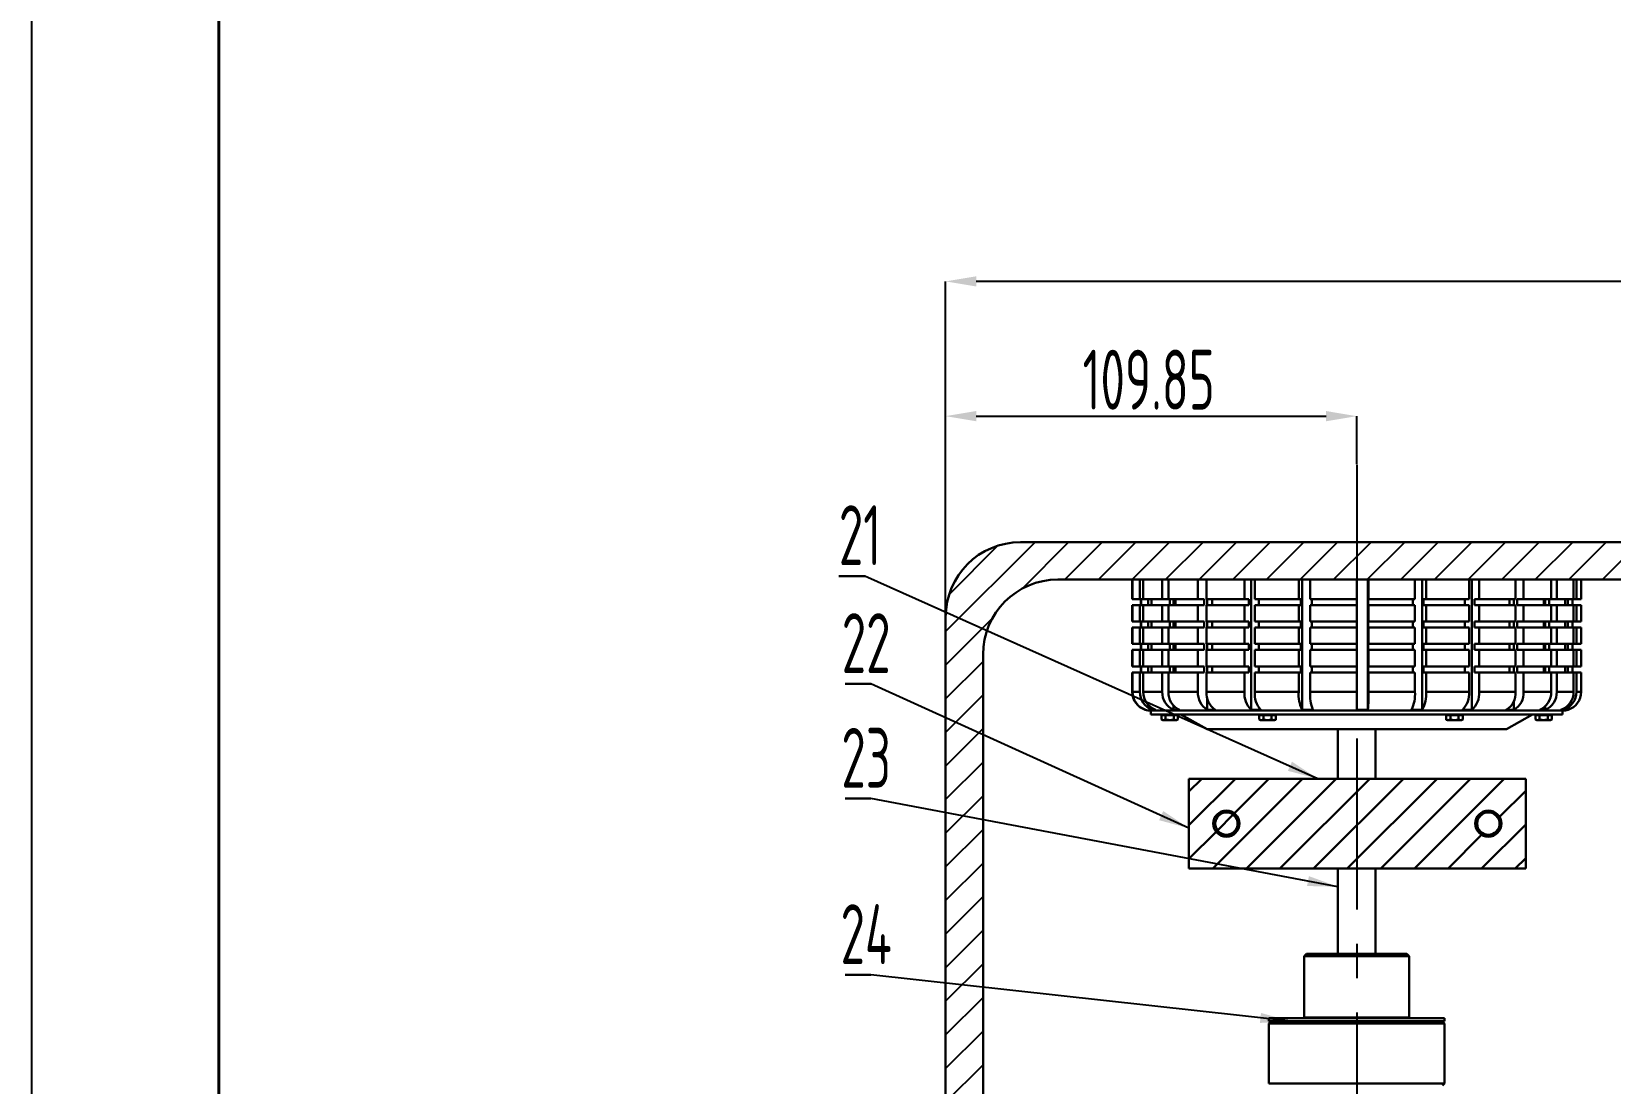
# Model space of a CAD drawing. Header units: millimetres. Extents: x 0 to 4412, y -498 to 1086.
# Drawn here: x 0 to 211, y 178.5 to 319 of the extents above; entities that cross this region are included whole.
import ezdxf

# ---------------------------------------------------------------- set-up
doc = ezdxf.new("R2010")
doc.units = ezdxf.units.MM
doc.header["$LTSCALE"] = 1.8
doc.header["$PDSIZE"] = -1
doc.linetypes.add('CENTERX2', pattern=[20.32, 12.7, -2.54, 2.54, -2.54])
doc.layers.add('10', color=7, linetype='Continuous')
doc.layers.add('5', color=7, linetype='Continuous')
doc.styles.add('SLDTEXTSTYLE3', font='TXT', dxfattribs={"width": 0.7})
doc.dimstyles.new('SLDDIMSTYLE0', dxfattribs={"dimtxt": 3.5, "dimasz": 4.08, "dimexe": 0, "dimexo": 0.0625, "dimgap": 0.875, "dimtad": 2, "dimlfac": 2, "dimrnd": 1e-09, "dimzin": 12, "dimdsep": 46, "dimtxsty": 'SLDTEXTSTYLE3', "dimsah": 1, "dimcen": 0.09, "dimadec": 0, "dimazin": 3, "dimtfac": 1, "dimtofl": 0, "dimtmove": 0, "dimatfit": 3, "dimfxl": 1, "dimfrac": 2, "dimtolj": 1, "dimtzin": 12, "dimarcsym": 0})
doc.dimstyles.new('SLDDIMSTYLE2', dxfattribs={"dimtxt": 0.18, "dimasz": 4.08, "dimexe": 0, "dimexo": 0.0625, "dimgap": 0, "dimtad": 0, "dimtih": 1, "dimtoh": 1, "dimdec": 0, "dimrnd": 1e-09, "dimzin": 0, "dimdsep": 46, "dimtxsty": 'Standard', "dimsah": 1, "dimcen": 0.09, "dimadec": 0, "dimazin": 0, "dimtfac": 4.08, "dimtdec": 0, "dimtofl": 0, "dimtmove": 0, "dimatfit": 3, "dimfxl": 1, "dimfrac": 2, "dimtolj": 1, "dimtzin": 0, "dimarcsym": 0})

# ---------------------------------------------------------------- blocks, each defined once
blk = doc.blocks.new('_D_9')
at = {"layer": '10', "color": 0, "lineweight": -2, "transparency": 16777216}
for p, q in [((122.13, 240.88), (122.13, 267.65)), ((126.21, 267.65), (172.97, 267.65)), ((177.05, 261.22), (177.05, 267.65))]:
    blk.add_line(p, q, dxfattribs=at)
at = {"layer": '10', "color": 0, "transparency": 16777216}
for points in [[(126.21, 268.33), (126.21, 266.97), (122.13, 267.65)], [(172.97, 268.33), (172.97, 266.97), (177.05, 267.65)]]:
    blk.add_solid(points, dxfattribs=at)
at = {"layer": 'Defpoints', "color": 0, "transparency": 16777216}
for p in [(177.05, 267.65), (177.05, 261.16), (122.13, 240.81)]:
    blk.add_point(p, dxfattribs=at)
at = {"layer": '10', "color": 0, "lineweight": 25, "transparency": 16777216, "insert": (149.26, 276.52), "char_height": 3.5, "attachment_point": 2, "style": 'SLDTEXTSTYLE3'}
blk.add_mtext('\\A1;{\\Fgbenor|c134;\\H2.28571x;109.85}', dxfattribs=at)
blk = doc.blocks.new('_D_10')
at = {"layer": '10', "color": 0, "lineweight": -2, "transparency": 16777216}
for p, q in [((122.13, 240.88), (122.13, 285.65)), ((305.55, 285.65), (126.21, 285.65)), ((309.63, 198.28), (309.63, 285.65))]:
    blk.add_line(p, q, dxfattribs=at)
at = {"layer": '10', "color": 0, "transparency": 16777216}
for points in [[(126.21, 286.33), (126.21, 284.97), (122.13, 285.65)], [(305.55, 286.33), (305.55, 284.97), (309.63, 285.65)]]:
    blk.add_solid(points, dxfattribs=at)
at = {"layer": 'Defpoints', "color": 0, "transparency": 16777216}
for p in [(122.13, 285.65), (122.13, 240.81), (309.63, 198.21)]:
    blk.add_point(p, dxfattribs=at)
at = {"layer": '10', "color": 0, "lineweight": 25, "transparency": 16777216, "insert": (218.31, 294.52), "char_height": 3.5, "attachment_point": 2, "style": 'SLDTEXTSTYLE3'}
blk.add_mtext('\\A1;{\\Fgbenor|c134;\\H2.28571x;375}', dxfattribs=at)
blk = doc.blocks.new('SW_NOTE_0_21')
at = {"layer": '10', "color": 0}
for p, q in [((-3.46, 0), (0, 0)), ((0, 0), (-3.46, 0)), ((-3.46, 0), (0, 0)), ((0, 0), (-3.46, 0)), ((-3.46, 0), (0, 0)), ((0, 0), (-3.46, 0))]:
    blk.add_line(p, q, dxfattribs=at)
at = {"layer": '10', "color": 0, "insert": (-0.64, 9.45), "char_height": 8, "attachment_point": 2, "style": 'SLDTEXTSTYLE3'}
blk.add_mtext('{\\Fgbenor|c134;22}', dxfattribs=at)
blk = doc.blocks.new('SW_NOTE_0_22')
at = {"layer": '10', "color": 0}
for p, q in [((-3.46, 0), (0, 0)), ((0, 0), (-3.46, 0)), ((-3.46, 0), (0, 0)), ((0, 0), (-3.46, 0)), ((-3.46, 0), (0, 0)), ((0, 0), (-3.46, 0))]:
    blk.add_line(p, q, dxfattribs=at)
at = {"layer": '10', "color": 0, "insert": (-0.64, 9.45), "char_height": 8, "attachment_point": 2, "style": 'SLDTEXTSTYLE3'}
blk.add_mtext('{\\Fgbenor|c134;23}', dxfattribs=at)
blk = doc.blocks.new('SW_NOTE_0_23')
at = {"layer": '10', "color": 0}
for p, q in [((-3.46, 0), (0, 0)), ((0, 0), (-3.46, 0)), ((-3.46, 0), (0, 0)), ((0, 0), (-3.46, 0)), ((-3.46, 0), (0, 0)), ((0, 0), (-3.46, 0))]:
    blk.add_line(p, q, dxfattribs=at)
at = {"layer": '10', "color": 0, "insert": (-0.64, 9.45), "char_height": 8, "attachment_point": 2, "style": 'SLDTEXTSTYLE3'}
blk.add_mtext('{\\Fgbenor|c134;24}', dxfattribs=at)
blk = doc.blocks.new('SW_NOTE_0_33')
at = {"layer": '10', "color": 0}
for p, q in [((-3.46, 0), (0, 0)), ((0, 0), (-3.46, 0)), ((-3.46, 0), (0, 0)), ((0, 0), (-3.46, 0)), ((-3.46, 0), (0, 0)), ((0, 0), (-3.46, 0))]:
    blk.add_line(p, q, dxfattribs=at)
at = {"layer": '10', "color": 0, "insert": (-0.64, 9.45), "char_height": 8, "attachment_point": 2, "style": 'SLDTEXTSTYLE3'}
blk.add_mtext('{\\Fgbenor|c134;21}', dxfattribs=at)

msp = doc.modelspace()

# ---------------------------------------------------------------- hatches: boundary and pattern name
at = {"layer": '10', "linetype": 'Continuous', "lineweight": 25}
h = msp.add_hatch(dxfattribs=at)
h.set_pattern_fill('ANSI31', color=256, style=0)
edge = h.paths.add_edge_path(flags=0)
edge.add_line((132.1298, 30.6141), (562.1298, 30.6141))
edge.add_arc((562.1298, 40.6141), 10, 270, 360)
edge.add_line((572.1298, 40.6141), (572.1298, 240.8141))
edge.add_arc((562.1298, 240.8141), 10, 0, 90)
edge.add_line((562.1298, 250.8141), (132.1298, 250.8141))
edge.add_arc((132.1298, 240.8141), 10, 90, 180)
edge.add_line((122.1298, 240.8141), (122.1298, 40.6141))
edge.add_arc((132.1298, 40.6141), 10, 180, 270)
edge = h.paths.add_edge_path(flags=0)
edge.add_arc((137.1298, 45.6141), 10, 180, 270, ccw=False)
edge.add_line((127.1298, 45.6141), (127.1298, 235.8141))
edge.add_arc((137.1298, 235.8141), 10, 90, 180, ccw=False)
edge.add_line((137.1298, 245.8141), (557.1298, 245.8141))
edge.add_arc((557.1298, 235.8141), 10, 0, 90, ccw=False)
edge.add_line((567.1298, 235.8141), (567.1298, 45.6141))
edge.add_arc((557.1298, 45.6141), 10, -90, 0, ccw=False)
edge.add_line((557.1298, 35.6141), (137.1298, 35.6141))
at = {"layer": '10', "linetype": 'Continuous', "lineweight": 30}
h = msp.add_hatch(dxfattribs=at)
h.set_pattern_fill('ANSI31', color=256, style=0)
h.paths.add_polyline_path([(154.6422, 207.2141), (199.6422, 207.2141), (199.6422, 219.2141), (154.6422, 219.2141)], flags=0)
edge = h.paths.add_edge_path(flags=0)
edge.add_arc((194.6422, 213.2141), 1.75, 0, 360)
edge = h.paths.add_edge_path(flags=0)
edge.add_arc((159.6422, 213.2141), 1.75, 0, 360)
h = msp.add_hatch(dxfattribs=at)
h.set_pattern_fill('ANSI32', color=256, style=0)
edge = h.paths.add_edge_path(flags=0)
edge.add_arc((159.6422, 213.2141), 1.5, 0, 360)
at = {"layer": '10', "linetype": 'Continuous', "lineweight": 18}
h = msp.add_hatch(dxfattribs=at)
h.set_pattern_fill('ANSI32', color=256, style=0)
edge = h.paths.add_edge_path(flags=0)
edge.add_arc((194.6422, 213.2141), 1.5, 0, 360)

# ---------------------------------------------------------------- linework, layer by layer
at = {"color": 7, "linetype": 'Continuous', "lineweight": 30}
for p, q in [((132.1298, 250.8141), (562.1298, 250.8141)), ((137.1298, 245.8141), (557.1298, 245.8141)), ((147.0526, 243.2141), (147.0526, 245.8141)), ((147.0944, 245.8141), (147.0944, 243.2141)), ((148.0781, 243.2141), (148.0781, 245.8141)), ((148.5248, 245.8141), (148.5248, 243.2141)), ((151.0782, 243.2141), (151.0782, 245.8141)), ((151.8994, 245.8141), (151.8994, 243.2141)), ((155.8484, 243.2141), (155.8484, 245.8141)), ((156.9881, 245.8141), (156.9881, 243.2141)), ((162.0636, 243.2141), (162.0636, 245.8141)), ((162.938, 245.8141), (162.938, 228.4292)), ((163.4442, 245.8141), (163.4442, 243.2141)), ((169.3003, 243.2141), (169.3003, 245.8141)), ((169.7525, 245.8141), (169.7525, 228.4292)), ((170.8277, 245.8141), (170.8277, 243.2141)), ((177.0653, 243.2141), (177.0653, 245.8141)), ((178.5431, 245.8141), (178.5431, 228.4292)), ((178.6354, 245.8141), (178.6354, 243.2141)), ((184.8295, 243.2141), (184.8295, 245.8141)), ((185.7937, 245.8141), (185.7937, 228.4292)), ((186.3352, 245.8141), (186.3352, 243.2141)), ((192.0636, 243.2141), (192.0636, 245.8141)), ((192.4487, 245.8141), (192.4487, 228.4292)), ((193.4024, 245.8141), (193.4024, 243.2141)), ((198.2748, 243.2141), (198.2748, 245.8141)), ((199.3555, 245.8141), (199.3555, 243.2141)), ((203.0397, 243.2141), (203.0397, 245.8141)), ((203.7886, 245.8141), (203.7886, 243.2141)), ((206.0337, 243.2141), (206.0337, 245.8141)), ((206.3997, 245.8141), (206.3997, 243.2141)), ((207.0526, 243.2141), (207.0526, 245.8141)), ((147.0944, 243.2141), (147.0526, 243.2141)), ((148.0781, 243.2141), (147.0944, 243.2141)), ((148.5248, 243.2141), (148.0781, 243.2141)), ((148.2026, 243.2141), (148.2026, 242.4141)), ((148.2428, 242.4141), (148.2428, 243.2141)), ((151.0782, 243.2141), (148.5248, 243.2141)), ((149.1888, 243.2141), (149.1888, 242.4141)), ((149.6184, 242.4141), (149.6184, 243.2141)), ((151.8994, 243.2141), (151.0782, 243.2141)), ((155.8484, 243.2141), (151.8994, 243.2141)), ((152.0739, 243.2141), (152.0739, 242.4141)), ((152.5934, 243.2141), (152.5934, 242.4141)), ((152.8636, 242.4141), (152.8636, 243.2141)), ((156.6612, 243.2141), (155.8484, 243.2141)), ((156.6612, 243.2141), (156.6612, 242.4141)), ((162.0636, 243.2141), (156.9881, 243.2141)), ((157.0853, 243.2141), (157.0853, 242.4141)), ((157.7573, 242.4141), (157.7573, 243.2141)), ((162.6382, 243.2141), (162.0636, 243.2141)), ((162.6382, 243.2141), (162.6382, 242.4141)), ((169.3003, 243.2141), (163.4442, 243.2141)), ((163.9659, 242.4141), (163.9659, 243.2141)), ((169.5975, 243.2141), (169.3003, 243.2141)), ((169.5975, 243.2141), (169.5975, 242.4141)), ((177.0653, 243.2141), (170.8277, 243.2141)), ((171.0663, 242.4141), (171.0663, 243.2141)), ((177.0648, 243.2141), (177.0648, 242.4141)), ((178.5747, 242.4141), (178.5747, 243.2141)), ((178.6354, 243.2141), (178.5747, 243.2141)), ((184.8295, 243.2141), (178.6354, 243.2141)), ((184.5314, 243.2141), (184.5314, 242.4141)), ((185.9794, 242.4141), (185.9794, 243.2141)), ((186.3352, 243.2141), (185.9794, 243.2141)), ((192.0636, 243.2141), (186.3352, 243.2141)), ((191.4882, 243.2141), (191.4882, 242.4141)), ((193.4024, 243.2141), (192.7757, 243.2141)), ((192.7757, 242.4141), (192.7757, 243.2141)), ((198.2748, 243.2141), (193.4024, 243.2141)), ((197.4613, 243.2141), (197.4613, 242.4141)), ((198.0545, 243.2141), (198.0545, 242.4141)), ((199.3555, 243.2141), (198.5005, 243.2141)), ((198.5005, 242.4141), (198.5005, 243.2141)), ((203.0397, 243.2141), (199.3555, 243.2141)), ((202.0436, 243.2141), (202.0436, 242.4141)), ((202.229, 243.2141), (202.229, 242.4141)), ((202.7637, 242.4141), (202.7637, 243.2141)), ((203.7886, 243.2141), (203.0397, 243.2141)), ((206.0337, 243.2141), (203.7886, 243.2141)), ((204.9227, 243.2141), (204.9227, 242.4141)), ((205.2747, 242.4141), (205.2747, 243.2141)), ((205.9026, 243.2141), (205.9026, 242.4141)), ((206.3997, 243.2141), (206.0337, 243.2141)), ((207.0526, 243.2141), (206.3997, 243.2141)), ((122.1298, 40.6141), (122.1298, 240.8141)), ((147.0526, 242.4141), (147.0526, 240.2141)), ((147.0944, 242.4141), (147.0526, 242.4141)), ((147.0944, 242.4141), (147.0944, 240.2141)), ((148.0781, 242.4141), (147.0944, 242.4141)), ((148.0781, 242.4141), (148.0781, 240.2141)), ((148.5248, 242.4141), (148.0781, 242.4141)), ((148.5248, 242.4141), (148.5248, 240.2141)), ((151.0782, 242.4141), (148.5248, 242.4141)), ((151.0782, 242.4141), (151.0782, 240.2141)), ((151.8994, 242.4141), (151.0782, 242.4141)), ((151.8994, 242.4141), (151.8994, 240.2141)), ((155.8484, 242.4141), (151.8994, 242.4141)), ((155.8484, 242.4141), (155.8484, 240.2141)), ((156.6612, 242.4141), (155.8484, 242.4141)), ((156.9881, 242.4141), (156.9881, 240.2141)), ((162.0636, 242.4141), (156.9881, 242.4141)), ((162.0636, 242.4141), (162.0636, 240.2141)), ((162.6382, 242.4141), (162.0636, 242.4141)), ((163.4442, 242.4141), (163.4442, 240.2141)), ((169.3003, 242.4141), (163.4442, 242.4141)), ((169.3003, 242.4141), (169.3003, 240.2141)), ((169.5975, 242.4141), (169.3003, 242.4141)), ((170.8277, 242.4141), (170.8277, 240.2141)), ((177.0653, 242.4141), (170.8277, 242.4141)), ((177.0653, 242.4141), (177.0653, 240.2141)), ((178.6354, 242.4141), (178.5747, 242.4141)), ((178.6354, 242.4141), (178.6354, 240.2141)), ((184.8295, 242.4141), (178.6354, 242.4141)), ((184.8295, 242.4141), (184.8295, 240.2141)), ((186.3352, 242.4141), (185.9794, 242.4141)), ((186.3352, 242.4141), (186.3352, 240.2141)), ((192.0636, 242.4141), (186.3352, 242.4141)), ((192.0636, 242.4141), (192.0636, 240.2141)), ((193.4024, 242.4141), (192.7757, 242.4141)), ((193.4024, 242.4141), (193.4024, 240.2141)), ((198.2748, 242.4141), (193.4024, 242.4141)), ((198.2748, 242.4141), (198.2748, 240.2141)), ((199.3555, 242.4141), (198.5005, 242.4141)), ((199.3555, 242.4141), (199.3555, 240.2141)), ((203.0397, 242.4141), (199.3555, 242.4141)), ((203.0397, 242.4141), (203.0397, 240.2141)), ((203.7886, 242.4141), (203.0397, 242.4141)), ((203.7886, 242.4141), (203.7886, 240.2141)), ((206.0337, 242.4141), (203.7886, 242.4141)), ((206.0337, 242.4141), (206.0337, 240.2141)), ((206.3997, 242.4141), (206.0337, 242.4141)), ((206.3997, 242.4141), (206.3997, 240.2141)), ((207.0526, 242.4141), (206.3997, 242.4141)), ((207.0526, 242.4141), (207.0526, 240.2141)), ((147.0944, 240.2141), (147.0526, 240.2141)), ((147.0526, 239.4141), (147.0526, 237.2141)), ((147.0944, 239.4141), (147.0526, 239.4141)), ((148.0781, 240.2141), (147.0944, 240.2141)), ((147.0944, 239.4141), (147.0944, 237.2141)), ((148.0781, 239.4141), (147.0944, 239.4141)), ((148.5248, 240.2141), (148.0781, 240.2141)), ((148.0781, 239.4141), (148.0781, 237.2141)), ((148.5248, 239.4141), (148.0781, 239.4141)), ((148.2026, 240.2141), (148.2026, 239.4141)), ((148.2428, 239.4141), (148.2428, 240.2141)), ((151.0782, 240.2141), (148.5248, 240.2141)), ((148.5248, 239.4141), (148.5248, 237.2141)), ((151.0782, 239.4141), (148.5248, 239.4141)), ((149.1888, 240.2141), (149.1888, 239.4141)), ((149.6184, 239.4141), (149.6184, 240.2141)), ((151.8994, 240.2141), (151.0782, 240.2141)), ((151.0782, 239.4141), (151.0782, 237.2141)), ((151.8994, 239.4141), (151.0782, 239.4141)), ((155.8484, 240.2141), (151.8994, 240.2141)), ((151.8994, 239.4141), (151.8994, 237.2141)), ((155.8484, 239.4141), (151.8994, 239.4141)), ((152.0739, 240.2141), (152.0739, 239.4141)), ((152.5934, 240.2141), (152.5934, 239.4141)), ((152.8636, 239.4141), (152.8636, 240.2141)), ((156.6612, 240.2141), (155.8484, 240.2141)), ((155.8484, 239.4141), (155.8484, 237.2141)), ((156.6612, 239.4141), (155.8484, 239.4141)), ((156.6612, 240.2141), (156.6612, 239.4141)), ((162.0636, 240.2141), (156.9881, 240.2141)), ((156.9881, 239.4141), (156.9881, 237.2141)), ((162.0636, 239.4141), (156.9881, 239.4141)), ((157.0853, 240.2141), (157.0853, 239.4141)), ((157.7573, 239.4141), (157.7573, 240.2141)), ((162.6382, 240.2141), (162.0636, 240.2141)), ((162.0636, 239.4141), (162.0636, 237.2141)), ((162.6382, 239.4141), (162.0636, 239.4141)), ((162.6382, 240.2141), (162.6382, 239.4141)), ((169.3003, 240.2141), (163.4442, 240.2141)), ((163.4442, 239.4141), (163.4442, 237.2141)), ((169.3003, 239.4141), (163.4442, 239.4141)), ((163.9659, 239.4141), (163.9659, 240.2141)), ((169.5975, 240.2141), (169.3003, 240.2141)), ((169.3003, 239.4141), (169.3003, 237.2141)), ((169.5975, 239.4141), (169.3003, 239.4141)), ((169.5975, 240.2141), (169.5975, 239.4141)), ((177.0653, 240.2141), (170.8277, 240.2141)), ((170.8277, 239.4141), (170.8277, 237.2141)), ((177.0653, 239.4141), (170.8277, 239.4141)), ((171.0663, 239.4141), (171.0663, 240.2141)), ((177.0648, 240.2141), (177.0648, 239.4141)), ((177.0653, 239.4141), (177.0653, 237.2141)), ((178.5747, 239.4141), (178.5747, 240.2141)), ((178.6354, 240.2141), (178.5747, 240.2141)), ((178.6354, 239.4141), (178.5747, 239.4141)), ((184.8295, 240.2141), (178.6354, 240.2141)), ((178.6354, 239.4141), (178.6354, 237.2141)), ((184.8295, 239.4141), (178.6354, 239.4141)), ((184.5314, 240.2141), (184.5314, 239.4141)), ((184.8295, 239.4141), (184.8295, 237.2141)), ((185.9794, 239.4141), (185.9794, 240.2141)), ((186.3352, 240.2141), (185.9794, 240.2141)), ((186.3352, 239.4141), (185.9794, 239.4141)), ((192.0636, 240.2141), (186.3352, 240.2141)), ((186.3352, 239.4141), (186.3352, 237.2141)), ((192.0636, 239.4141), (186.3352, 239.4141)), ((191.4882, 240.2141), (191.4882, 239.4141)), ((192.0636, 239.4141), (192.0636, 237.2141)), ((193.4024, 240.2141), (192.7757, 240.2141)), ((192.7757, 239.4141), (192.7757, 240.2141)), ((193.4024, 239.4141), (192.7757, 239.4141)), ((198.2748, 240.2141), (193.4024, 240.2141)), ((193.4024, 239.4141), (193.4024, 237.2141)), ((198.2748, 239.4141), (193.4024, 239.4141)), ((197.4613, 240.2141), (197.4613, 239.4141)), ((198.0545, 240.2141), (198.0545, 239.4141)), ((198.2748, 239.4141), (198.2748, 237.2141)), ((199.3555, 240.2141), (198.5005, 240.2141)), ((198.5005, 239.4141), (198.5005, 240.2141)), ((199.3555, 239.4141), (198.5005, 239.4141)), ((203.0397, 240.2141), (199.3555, 240.2141)), ((199.3555, 239.4141), (199.3555, 237.2141)), ((203.0397, 239.4141), (199.3555, 239.4141)), ((202.0436, 240.2141), (202.0436, 239.4141)), ((202.229, 240.2141), (202.229, 239.4141)), ((202.7637, 239.4141), (202.7637, 240.2141)), ((203.7886, 240.2141), (203.0397, 240.2141)), ((203.0397, 239.4141), (203.0397, 237.2141)), ((203.7886, 239.4141), (203.0397, 239.4141)), ((206.0337, 240.2141), (203.7886, 240.2141)), ((203.7886, 239.4141), (203.7886, 237.2141)), ((206.0337, 239.4141), (203.7886, 239.4141)), ((204.9227, 240.2141), (204.9227, 239.4141)), ((205.2747, 239.4141), (205.2747, 240.2141)), ((205.9026, 240.2141), (205.9026, 239.4141)), ((206.3997, 240.2141), (206.0337, 240.2141)), ((206.0337, 239.4141), (206.0337, 237.2141)), ((206.3997, 239.4141), (206.0337, 239.4141)), ((207.0526, 240.2141), (206.3997, 240.2141)), ((206.3997, 239.4141), (206.3997, 237.2141)), ((207.0526, 239.4141), (206.3997, 239.4141)), ((207.0526, 239.4141), (207.0526, 237.2141)), ((147.0944, 237.2141), (147.0526, 237.2141)), ((147.0526, 236.4141), (147.0526, 234.2141)), ((147.0944, 236.4141), (147.0526, 236.4141)), ((148.0781, 237.2141), (147.0944, 237.2141)), ((147.0944, 236.4141), (147.0944, 234.2141)), ((148.0781, 236.4141), (147.0944, 236.4141)), ((148.5248, 237.2141), (148.0781, 237.2141)), ((148.0781, 236.4141), (148.0781, 234.2141)), ((148.5248, 236.4141), (148.0781, 236.4141)), ((148.2026, 237.2141), (148.2026, 236.4141)), ((148.2428, 236.4141), (148.2428, 237.2141)), ((151.0782, 237.2141), (148.5248, 237.2141)), ((148.5248, 236.4141), (148.5248, 234.2141)), ((151.0782, 236.4141), (148.5248, 236.4141)), ((149.1888, 237.2141), (149.1888, 236.4141)), ((149.6184, 236.4141), (149.6184, 237.2141)), ((151.8994, 237.2141), (151.0782, 237.2141)), ((151.0782, 236.4141), (151.0782, 234.2141)), ((151.8994, 236.4141), (151.0782, 236.4141)), ((155.8484, 237.2141), (151.8994, 237.2141)), ((151.8994, 236.4141), (151.8994, 234.2141)), ((155.8484, 236.4141), (151.8994, 236.4141)), ((152.0739, 237.2141), (152.0739, 236.4141)), ((152.5934, 237.2141), (152.5934, 236.4141)), ((152.8636, 236.4141), (152.8636, 237.2141)), ((156.6612, 237.2141), (155.8484, 237.2141)), ((155.8484, 236.4141), (155.8484, 234.2141)), ((156.6612, 236.4141), (155.8484, 236.4141)), ((156.6612, 237.2141), (156.6612, 236.4141)), ((162.0636, 237.2141), (156.9881, 237.2141)), ((156.9881, 236.4141), (156.9881, 234.2141)), ((162.0636, 236.4141), (156.9881, 236.4141)), ((157.0853, 237.2141), (157.0853, 236.4141)), ((157.7573, 236.4141), (157.7573, 237.2141)), ((162.6382, 237.2141), (162.0636, 237.2141)), ((162.0636, 236.4141), (162.0636, 234.2141)), ((162.6382, 236.4141), (162.0636, 236.4141)), ((162.6382, 237.2141), (162.6382, 236.4141)), ((169.3003, 237.2141), (163.4442, 237.2141)), ((163.4442, 236.4141), (163.4442, 234.2141)), ((169.3003, 236.4141), (163.4442, 236.4141)), ((163.9659, 236.4141), (163.9659, 237.2141)), ((169.5975, 237.2141), (169.3003, 237.2141)), ((169.3003, 236.4141), (169.3003, 234.2141)), ((169.5975, 236.4141), (169.3003, 236.4141)), ((169.5975, 237.2141), (169.5975, 236.4141)), ((177.0653, 237.2141), (170.8277, 237.2141)), ((170.8277, 236.4141), (170.8277, 234.2141)), ((177.0653, 236.4141), (170.8277, 236.4141)), ((171.0663, 236.4141), (171.0663, 237.2141)), ((177.0648, 237.2141), (177.0648, 236.4141)), ((177.0653, 236.4141), (177.0653, 234.2141)), ((178.5747, 236.4141), (178.5747, 237.2141)), ((178.6354, 237.2141), (178.5747, 237.2141)), ((178.6354, 236.4141), (178.5747, 236.4141)), ((184.8295, 237.2141), (178.6354, 237.2141)), ((178.6354, 236.4141), (178.6354, 234.2141)), ((184.8295, 236.4141), (178.6354, 236.4141)), ((184.5314, 237.2141), (184.5314, 236.4141)), ((184.8295, 236.4141), (184.8295, 234.2141)), ((185.9794, 236.4141), (185.9794, 237.2141)), ((186.3352, 237.2141), (185.9794, 237.2141)), ((186.3352, 236.4141), (185.9794, 236.4141)), ((192.0636, 237.2141), (186.3352, 237.2141)), ((186.3352, 236.4141), (186.3352, 234.2141)), ((192.0636, 236.4141), (186.3352, 236.4141)), ((191.4882, 237.2141), (191.4882, 236.4141)), ((192.0636, 236.4141), (192.0636, 234.2141)), ((193.4024, 237.2141), (192.7757, 237.2141)), ((192.7757, 236.4141), (192.7757, 237.2141)), ((193.4024, 236.4141), (192.7757, 236.4141)), ((198.2748, 237.2141), (193.4024, 237.2141)), ((193.4024, 236.4141), (193.4024, 234.2141)), ((198.2748, 236.4141), (193.4024, 236.4141)), ((197.4613, 237.2141), (197.4613, 236.4141)), ((198.0545, 237.2141), (198.0545, 236.4141)), ((198.2748, 236.4141), (198.2748, 234.2141)), ((199.3555, 237.2141), (198.5005, 237.2141)), ((198.5005, 236.4141), (198.5005, 237.2141)), ((199.3555, 236.4141), (198.5005, 236.4141)), ((203.0397, 237.2141), (199.3555, 237.2141)), ((199.3555, 236.4141), (199.3555, 234.2141)), ((203.0397, 236.4141), (199.3555, 236.4141)), ((202.0436, 237.2141), (202.0436, 236.4141)), ((202.229, 237.2141), (202.229, 236.4141)), ((202.7637, 236.4141), (202.7637, 237.2141)), ((203.7886, 237.2141), (203.0397, 237.2141)), ((203.0397, 236.4141), (203.0397, 234.2141)), ((203.7886, 236.4141), (203.0397, 236.4141)), ((206.0337, 237.2141), (203.7886, 237.2141)), ((203.7886, 236.4141), (203.7886, 234.2141)), ((206.0337, 236.4141), (203.7886, 236.4141)), ((204.9227, 237.2141), (204.9227, 236.4141)), ((205.2747, 236.4141), (205.2747, 237.2141)), ((205.9026, 237.2141), (205.9026, 236.4141)), ((206.3997, 237.2141), (206.0337, 237.2141)), ((206.0337, 236.4141), (206.0337, 234.2141)), ((206.3997, 236.4141), (206.0337, 236.4141)), ((207.0526, 237.2141), (206.3997, 237.2141)), ((206.3997, 236.4141), (206.3997, 234.2141)), ((207.0526, 236.4141), (206.3997, 236.4141)), ((207.0526, 236.4141), (207.0526, 234.2141)), ((127.1298, 45.6141), (127.1298, 235.8141)), ((147.0944, 234.2141), (147.0526, 234.2141)), ((148.0781, 234.2141), (147.0944, 234.2141)), ((148.5248, 234.2141), (148.0781, 234.2141)), ((148.2026, 234.2141), (148.2026, 233.4141)), ((148.2428, 233.4141), (148.2428, 234.2141)), ((151.0782, 234.2141), (148.5248, 234.2141)), ((149.1888, 234.2141), (149.1888, 233.4141)), ((149.6184, 233.4141), (149.6184, 234.2141)), ((151.8994, 234.2141), (151.0782, 234.2141)), ((155.8484, 234.2141), (151.8994, 234.2141)), ((152.0739, 234.2141), (152.0739, 233.4141)), ((152.5934, 234.2141), (152.5934, 233.4141)), ((152.8636, 233.4141), (152.8636, 234.2141)), ((156.6612, 234.2141), (155.8484, 234.2141)), ((156.6612, 234.2141), (156.6612, 233.4141)), ((162.0636, 234.2141), (156.9881, 234.2141)), ((157.0853, 234.2141), (157.0853, 233.4141)), ((157.7573, 233.4141), (157.7573, 234.2141)), ((162.6382, 234.2141), (162.0636, 234.2141)), ((162.6382, 234.2141), (162.6382, 233.4141)), ((169.3003, 234.2141), (163.4442, 234.2141)), ((163.9659, 233.4141), (163.9659, 234.2141)), ((169.5975, 234.2141), (169.3003, 234.2141)), ((169.5975, 234.2141), (169.5975, 233.4141)), ((177.0653, 234.2141), (170.8277, 234.2141)), ((171.0663, 233.4141), (171.0663, 234.2141)), ((177.0648, 234.2141), (177.0648, 233.4141)), ((178.5747, 233.4141), (178.5747, 234.2141)), ((178.6354, 234.2141), (178.5747, 234.2141)), ((184.8295, 234.2141), (178.6354, 234.2141)), ((184.5314, 234.2141), (184.5314, 233.4141)), ((185.9794, 233.4141), (185.9794, 234.2141)), ((186.3352, 234.2141), (185.9794, 234.2141)), ((192.0636, 234.2141), (186.3352, 234.2141)), ((191.4882, 234.2141), (191.4882, 233.4141)), ((193.4024, 234.2141), (192.7757, 234.2141)), ((192.7757, 233.4141), (192.7757, 234.2141)), ((198.2748, 234.2141), (193.4024, 234.2141)), ((197.4613, 234.2141), (197.4613, 233.4141)), ((198.0545, 234.2141), (198.0545, 233.4141)), ((199.3555, 234.2141), (198.5005, 234.2141)), ((198.5005, 233.4141), (198.5005, 234.2141)), ((203.0397, 234.2141), (199.3555, 234.2141)), ((202.0436, 234.2141), (202.0436, 233.4141)), ((202.229, 234.2141), (202.229, 233.4141)), ((202.7637, 233.4141), (202.7637, 234.2141)), ((203.7886, 234.2141), (203.0397, 234.2141)), ((206.0337, 234.2141), (203.7886, 234.2141)), ((204.9227, 234.2141), (204.9227, 233.4141)), ((205.2747, 233.4141), (205.2747, 234.2141)), ((205.9026, 234.2141), (205.9026, 233.4141)), ((206.3997, 234.2141), (206.0337, 234.2141)), ((207.0526, 234.2141), (206.3997, 234.2141)), ((147.0526, 233.4141), (147.0526, 230.8141)), ((147.0944, 233.4141), (147.0526, 233.4141)), ((147.0944, 233.4141), (147.0944, 230.8141)), ((148.0781, 233.4141), (147.0944, 233.4141)), ((148.0781, 233.4141), (148.0781, 230.8141)), ((148.5248, 233.4141), (148.0781, 233.4141)), ((148.5248, 233.4141), (148.5248, 230.8141)), ((151.0782, 233.4141), (148.5248, 233.4141)), ((151.0782, 233.4141), (151.0782, 230.8141)), ((151.8994, 233.4141), (151.0782, 233.4141)), ((151.8994, 233.4141), (151.8994, 230.8141)), ((155.8484, 233.4141), (151.8994, 233.4141)), ((155.8484, 233.4141), (155.8484, 230.8141)), ((156.6612, 233.4141), (155.8484, 233.4141)), ((156.9881, 233.4141), (156.9881, 230.8141)), ((162.0636, 233.4141), (156.9881, 233.4141)), ((162.0636, 233.4141), (162.0636, 230.8141)), ((162.6382, 233.4141), (162.0636, 233.4141)), ((163.4442, 233.4141), (163.4442, 230.8141)), ((169.3003, 233.4141), (163.4442, 233.4141)), ((169.3003, 233.4141), (169.3003, 230.8141)), ((169.5975, 233.4141), (169.3003, 233.4141)), ((170.8277, 233.4141), (170.8277, 230.8141)), ((177.0653, 233.4141), (170.8277, 233.4141)), ((177.0653, 233.4141), (177.0653, 230.8141)), ((178.6354, 233.4141), (178.5747, 233.4141)), ((178.6354, 233.4141), (178.6354, 230.8141)), ((184.8295, 233.4141), (178.6354, 233.4141)), ((184.8295, 233.4141), (184.8295, 230.8141)), ((186.3352, 233.4141), (185.9794, 233.4141)), ((186.3352, 233.4141), (186.3352, 230.8141)), ((192.0636, 233.4141), (186.3352, 233.4141)), ((192.0636, 233.4141), (192.0636, 230.8141)), ((193.4024, 233.4141), (192.7757, 233.4141)), ((193.4024, 233.4141), (193.4024, 230.8141)), ((198.2748, 233.4141), (193.4024, 233.4141)), ((198.2748, 233.4141), (198.2748, 230.8141)), ((199.3555, 233.4141), (198.5005, 233.4141)), ((199.3555, 233.4141), (199.3555, 230.8141)), ((203.0397, 233.4141), (199.3555, 233.4141)), ((203.0397, 233.4141), (203.0397, 230.8141)), ((203.7886, 233.4141), (203.0397, 233.4141)), ((203.7886, 233.4141), (203.7886, 230.8141)), ((206.0337, 233.4141), (203.7886, 233.4141)), ((206.0337, 233.4141), (206.0337, 230.8141)), ((206.3997, 233.4141), (206.0337, 233.4141)), ((206.3997, 233.4141), (206.3997, 230.8141)), ((207.0526, 233.4141), (206.3997, 233.4141)), ((207.0526, 233.4141), (207.0526, 230.8141)), ((147.0944, 230.8141), (148.0781, 230.8141)), ((148.5248, 230.8141), (151.0782, 230.8141)), ((151.8994, 230.8141), (155.8484, 230.8141)), ((156.9881, 230.8141), (162.0636, 230.8141)), ((157.0853, 229.9743), (157.0853, 228.4292)), ((163.4442, 230.8141), (169.3003, 230.8141)), ((170.8277, 230.8141), (177.0653, 230.8141)), ((178.6354, 230.8141), (184.8295, 230.8141)), ((186.3352, 230.8141), (192.0636, 230.8141)), ((193.4024, 230.8141), (198.2748, 230.8141)), ((199.3555, 230.8141), (203.0397, 230.8141)), ((203.7886, 230.8141), (206.0337, 230.8141)), ((206.3997, 230.8141), (207.0526, 230.8141)), ((148.8026, 228.442), (148.8026, 228.4292)), ((148.8026, 228.4292), (148.8419, 228.4292)), ((149.5526, 228.3141), (149.5526, 227.8141)), ((204.5526, 228.3141), (149.5526, 228.3141)), ((149.7683, 228.6168), (149.7683, 228.4292)), ((149.7683, 228.4292), (150.189, 228.4292)), ((152.5934, 228.9558), (152.5934, 228.4292)), ((152.5934, 228.4292), (153.3667, 228.4292)), ((157.0853, 228.4292), (158.1586, 228.4292)), ((162.938, 228.4292), (164.2381, 228.4292)), ((169.7525, 228.4292), (171.1908, 228.4292)), ((177.0646, 228.4292), (178.5431, 228.4292)), ((184.3758, 228.4292), (185.7937, 228.4292)), ((191.188, 228.4292), (192.4487, 228.4292)), ((197.0368, 228.4292), (198.0545, 228.4292)), ((198.0545, 229.6056), (198.0545, 228.4292)), ((201.5238, 228.4292), (202.229, 228.4292)), ((202.229, 228.8638), (202.229, 228.4292)), ((204.3431, 228.4292), (204.6878, 228.4292)), ((204.5526, 227.8141), (204.5526, 228.3141)), ((204.6878, 228.5724), (204.6878, 228.4292)), ((149.5526, 227.8141), (204.5526, 227.8141)), ((150.9587, 227.6891), (150.9587, 227.1054)), ((150.9587, 227.6891), (151.5101, 227.6891)), ((150.9587, 227.1054), (151.1064, 227.0516)), ((151.2344, 227.0516), (150.9587, 227.1054)), ((151.1064, 227.0516), (151.2344, 227.0516)), ((151.2939, 227.8141), (151.1689, 227.6891)), ((151.5101, 227.1054), (151.2344, 227.0516)), ((151.2344, 227.0516), (152.0614, 227.0516)), ((151.5101, 227.6891), (151.5101, 227.1054)), ((151.5101, 227.6891), (152.6128, 227.6891)), ((152.0614, 227.0516), (152.8885, 227.0516)), ((152.6128, 227.6891), (152.6128, 227.1054)), ((152.6128, 227.6891), (153.1642, 227.6891)), ((152.8885, 227.0516), (152.6128, 227.1054)), ((152.9539, 227.6891), (152.8289, 227.8141)), ((153.1642, 227.1054), (152.8885, 227.0516)), ((152.8885, 227.0516), (153.0164, 227.0516)), ((153.0164, 227.0516), (153.1642, 227.1054)), ((153.1642, 227.6891), (153.1642, 227.1054)), ((153.5526, 227.8141), (157.0526, 225.8141)), ((157.0526, 225.8141), (197.0526, 225.8141)), ((164.0302, 227.6891), (164.0302, 227.1054)), ((164.0302, 227.6891), (164.5816, 227.6891)), ((164.0302, 227.1054), (164.178, 227.0516)), ((164.3059, 227.0516), (164.0302, 227.1054)), ((164.178, 227.0516), (164.3059, 227.0516)), ((164.3655, 227.8141), (164.2405, 227.6891)), ((164.5816, 227.1054), (164.3059, 227.0516)), ((164.3059, 227.0516), (165.133, 227.0516)), ((164.5816, 227.6891), (164.5816, 227.1054)), ((164.5816, 227.6891), (165.6843, 227.6891)), ((165.133, 227.0516), (164.5816, 227.1054)), ((165.6843, 227.1054), (165.133, 227.0516)), ((165.133, 227.0516), (165.96, 227.0516)), ((165.6843, 227.6891), (165.6843, 227.1054)), ((165.6843, 227.6891), (166.2357, 227.6891)), ((166.0255, 227.6891), (165.9005, 227.8141)), ((165.96, 227.0516), (166.088, 227.0516)), ((166.088, 227.0516), (166.2357, 227.1054)), ((166.2357, 227.6891), (166.2357, 227.1054)), ((174.5526, 225.8141), (174.5526, 219.2141)), ((179.5526, 219.2141), (179.5526, 225.8141)), ((189.0214, 227.6891), (189.0214, 227.1054)), ((189.0214, 227.6891), (189.5727, 227.6891)), ((189.0214, 227.1054), (189.1691, 227.0516)), ((189.2971, 227.0516), (189.1691, 227.0516)), ((189.3566, 227.8141), (189.2316, 227.6891)), ((189.2971, 227.0516), (190.1241, 227.0516)), ((189.5727, 227.6891), (189.5727, 227.1054)), ((189.5727, 227.6891), (190.6755, 227.6891)), ((190.1241, 227.0516), (189.5727, 227.1054)), ((190.6755, 227.1054), (190.1241, 227.0516)), ((190.1241, 227.0516), (190.9512, 227.0516)), ((190.6755, 227.6891), (190.6755, 227.1054)), ((190.6755, 227.6891), (191.2268, 227.6891)), ((190.9512, 227.0516), (190.6755, 227.1054)), ((191.0166, 227.6891), (190.8916, 227.8141)), ((191.2268, 227.1054), (190.9512, 227.0516)), ((190.9512, 227.0516), (191.0791, 227.0516)), ((191.0791, 227.0516), (191.2268, 227.1054)), ((191.2268, 227.6891), (191.2268, 227.1054)), ((197.0526, 225.8141), (200.5526, 227.8141)), ((200.941, 227.6891), (200.941, 227.1054)), ((200.941, 227.6891), (201.4924, 227.6891)), ((200.941, 227.1054), (201.0888, 227.0516)), ((201.2167, 227.0516), (200.941, 227.1054)), ((201.0888, 227.0516), (201.2167, 227.0516)), ((201.2763, 227.8141), (201.1513, 227.6891)), ((201.4924, 227.1054), (201.2167, 227.0516)), ((202.0438, 227.0516), (201.2167, 227.0516)), ((201.4924, 227.6891), (201.4924, 227.1054)), ((201.4924, 227.6891), (202.5951, 227.6891)), ((202.0438, 227.0516), (202.8708, 227.0516)), ((202.5951, 227.6891), (202.5951, 227.1054)), ((202.5951, 227.6891), (203.1465, 227.6891)), ((202.8708, 227.0516), (202.5951, 227.1054)), ((202.9363, 227.6891), (202.8113, 227.8141)), ((203.1465, 227.1054), (202.8708, 227.0516)), ((202.8708, 227.0516), (202.9988, 227.0516)), ((202.9988, 227.0516), (203.1465, 227.1054)), ((203.1465, 227.6891), (203.1465, 227.1054)), ((154.6422, 219.2141), (154.6422, 207.2141)), ((154.6422, 219.2141), (199.6422, 219.2141)), ((199.6422, 207.2141), (199.6422, 219.2141)), ((199.6422, 207.2141), (154.6422, 207.2141)), ((174.5526, 207.2141), (174.5526, 195.8141)), ((179.5526, 195.8141), (179.5526, 207.2141)), ((170.3526, 195.8141), (170.0526, 195.5141)), ((170.0526, 195.5141), (170.0526, 187.3141)), ((184.0526, 195.5141), (170.0526, 195.5141)), ((170.3526, 195.8141), (183.7526, 195.8141)), ((184.0526, 195.5141), (183.7526, 195.8141)), ((184.0526, 187.3141), (184.0526, 195.5141)), ((165.3026, 187.2141), (165.3026, 186.8141)), ((185.3611, 187.2141), (165.3026, 187.2141)), ((165.6026, 186.8141), (165.3026, 186.5141)), ((185.3611, 186.8141), (165.3026, 186.8141)), ((165.3026, 186.5141), (165.3026, 178.5141)), ((187.2284, 186.5141), (165.3026, 186.5141)), ((170.0526, 187.3141), (184.0526, 187.3141)), ((188.8026, 187.2141), (185.3611, 187.2141)), ((188.8026, 186.8141), (185.3611, 186.8141)), ((188.8026, 186.5141), (187.2284, 186.5141)), ((188.8026, 186.5141), (188.5026, 186.8141)), ((188.8026, 186.8141), (188.8026, 187.2141)), ((188.8026, 178.5141), (188.8026, 186.5141)), ((165.3026, 178.5141), (187.2284, 178.5141)), ((187.2284, 178.5141), (188.8026, 178.5141)), ((188.5026, 178.2141), (188.8026, 178.5141))]:
    msp.add_line(p, q, dxfattribs=at)
at = {"color": 7, "linetype": 'Continuous', "lineweight": 30, "flags": 128}
for points in [[(177.0653, 230.8141), (177.0653, 230.4201), (177.0653, 230.0359), (177.0652, 229.6712), (177.0651, 229.3351), (177.065, 229.0359), (177.0649, 228.7812), (177.0647, 228.5772), (177.0646, 228.4292)], [(170.0526, 187.3141), (170.043, 187.2165), (170.0425, 187.2141)], [(184.0627, 187.2141), (184.0622, 187.2165), (184.0526, 187.3141)]]:
    msp.add_lwpolyline(points, dxfattribs=at)
at = {"color": 7, "linetype": 'Continuous', "lineweight": 30}
for centre, radius in [((159.6422, 213.2141), 1.75), ((159.6422, 213.2141), 1.5), ((194.6422, 213.2141), 1.75), ((194.6422, 213.2141), 1.5)]:
    msp.add_circle(centre, radius, dxfattribs=at)
for centre, radius, start, end in [((132.1298, 240.8141), 10, 90, 180), ((137.1298, 235.8141), 10, 90, 180), ((149.5526, 230.8141), 2.5, 179.999998, 252.542394), ((149.594, 230.813), 2.4996, 179.975645, 252.490591), ((150.5695, 230.7884), 2.4915, 179.410127, 251.241426), ((151.0134, 230.7775), 2.4888, 179.158657, 250.655118), ((153.5622, 230.7185), 2.4859, 177.796759, 247.061537), ((154.3869, 230.7007), 2.4901, 177.390387, 245.813119), ((158.3976, 230.6231), 2.5564, 175.714818, 239.112591), ((159.5732, 230.6031), 2.5936, 175.334432, 236.946975), ((164.972, 230.5277), 2.9224, 174.375526, 225.893373), ((166.5127, 230.5109), 3.0834, 174.357502, 222.463618), ((173.9363, 230.4579), 4.6497, 175.606181, 205.86777), ((176.4417, 230.4488), 5.6259, 176.277343, 201.037476), ((157.6212, 230.4334), 21.0177, 354.528072, 1.037721), ((180.2058, 230.458), 4.6373, 334.055968, 4.40354), ((182.3329, 230.4689), 4.0172, 329.486429, 4.929021), ((189.1575, 230.5279), 2.9202, 314.053354, 5.62327), ((190.6149, 230.5458), 2.8005, 310.907042, 5.498345), ((195.7261, 230.6234), 2.5559, 300.85407, 4.278758), ((196.8321, 230.6433), 2.5291, 298.901587, 3.871046), ((200.5557, 230.7188), 2.4858, 292.919476, 2.196808), ((201.3055, 230.7355), 2.4843, 291.822032, 1.811697), ((203.5422, 230.7886), 2.4916, 288.750014, 0.586137), ((203.9055, 230.7977), 2.4943, 288.278738, 0.377514), ((204.5526, 230.8141), 2.5, 287.457603, 0), ((149.5526, 230.8141), 2.5, 252.542397, 270), ((204.5526, 230.8141), 2.5, 270, 287.457603)]:
    msp.add_arc(centre, radius, start, end, dxfattribs=at)
for points, knots in [([(152.0614, 227.0516), (151.9233, 227.0575), (151.7383, 227.0654), (151.5562, 227.0973), (151.5101, 227.1054)], [0, 0, 0, 0, 0.7469333, 1, 1, 1, 1]), ([(152.6128, 227.1054), (152.6079, 227.1045), (152.4262, 227.0715), (152.2413, 227.0614), (152.0614, 227.0516)], [0, 0, 0, 0, 0.02699522, 1, 1, 1, 1]), ([(165.96, 227.0516), (165.8909, 227.0575), (165.7984, 227.0654), (165.7074, 227.0973), (165.6843, 227.1054)], [0, 0, 0, 0, 0.7469333, 1, 1, 1, 1]), ([(166.2357, 227.1054), (166.2332, 227.1045), (166.1424, 227.0715), (166.0499, 227.0614), (165.96, 227.0516)], [0, 0, 0, 0, 0.02699522, 1, 1, 1, 1]), ([(189.2971, 227.0516), (189.2071, 227.0614), (189.1147, 227.0715), (189.0238, 227.1045), (189.0214, 227.1054)], [0, 0, 0, 0, 0.97300478, 1, 1, 1, 1]), ([(189.5727, 227.1054), (189.5497, 227.0973), (189.4586, 227.0654), (189.3661, 227.0575), (189.2971, 227.0516)], [0, 0, 0, 0, 0.2530667, 1, 1, 1, 1]), ([(202.0438, 227.0516), (201.8639, 227.0614), (201.679, 227.0715), (201.4973, 227.1045), (201.4924, 227.1054)], [0, 0, 0, 0, 0.97300478, 1, 1, 1, 1]), ([(202.5951, 227.1054), (202.549, 227.0973), (202.3669, 227.0654), (202.1819, 227.0575), (202.0438, 227.0516)], [0, 0, 0, 0, 0.2530667, 1, 1, 1, 1])]:
    msp.add_open_spline(points, degree=3, knots=knots, dxfattribs=at)
at = {"layer": '10', "linetype": 'CENTERX2', "lineweight": 25}
msp.add_line((177.0526, 261.1613), (177.0526, 17.7232), dxfattribs=at)
at = {"layer": '5', "color": 7, "lineweight": 25}
msp.add_line((0, 841), (0, 0), dxfattribs=at)
at = {"layer": '5', "color": 7, "lineweight": 40}
msp.add_line((25, 831.0501), (25, 10), dxfattribs=at)

# ---------------------------------------------------------------- block references
at = {"layer": '10', "lineweight": 30}
for name, p in [('SW_NOTE_0_33', (111.3262, 246.2932)), ('SW_NOTE_0_21', (112.1499, 231.8781)), ('SW_NOTE_0_22', (112.1499, 216.5568)), ('SW_NOTE_0_23', (112.1499, 192.9984))]:
    msp.add_blockref(name, p, dxfattribs=at)

# ---------------------------------------------------------------- dimensions: what is measured, and where the dimension line sits
at = {"layer": '10', "lineweight": 25}
for base, p1, p2, picture, middle in [((122.1298, 285.6498), (309.6298, 198.2141), (122.1298, 240.8141), '_D_10', (218.3105, 285.6498)), ((177.0526, 267.6498), (122.1298, 240.8141), (177.0526, 261.1613), '_D_9', (149.263, 267.6498))]:
    dim = msp.add_linear_dim(base=base, p1=p1, p2=p2, angle=0, text='{\\Fgbenor|c134;\\H2.28571x;<>}', dimstyle='SLDDIMSTYLE0', dxfattribs=at)
    dim.commit()
    dim.dimension.update_dxf_attribs({"geometry": picture, "text_midpoint": middle, "dimtype": 160})

# ---------------------------------------------------------------- leaders
for points in [[(171.858, 219.2141), (111.3262, 246.2932)], [(154.6422, 212.6001), (112.1499, 231.8781)], [(174.5526, 204.7855), (112.1499, 216.5568)], [(168.2502, 186.8141), (112.1499, 192.9984)]]:
    msp.add_leader(points, dimstyle='SLDDIMSTYLE2', dxfattribs=at)

doc.saveas('drawing.dxf')
